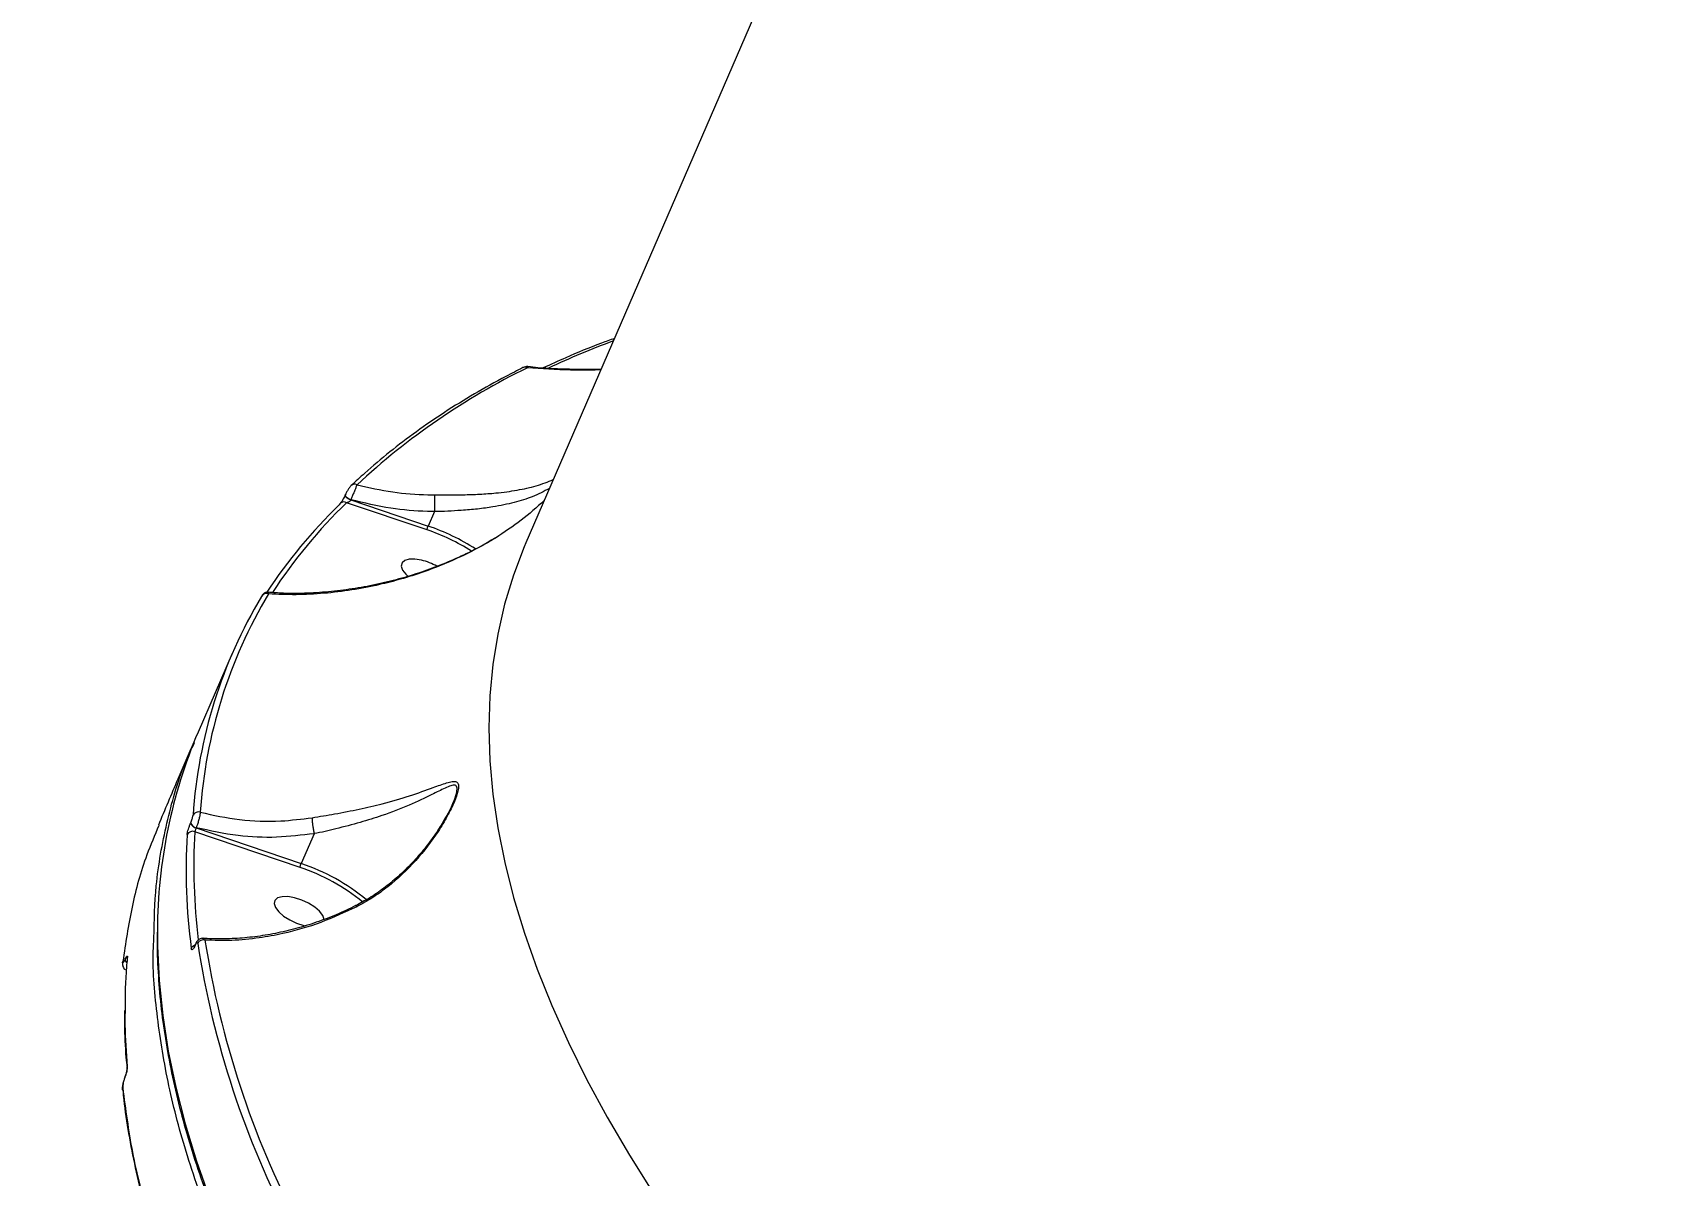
# Model space of a CAD drawing. Header units: millimetres. Extents: x -6521 to 6343, y -6174 to 4868.
# Drawn here: x -4544.1 to -4271, y -410.8 to -218.1 of the extents above; entities that cross this region are included whole.
import ezdxf

# ---------------------------------------------------------------- set-up
doc = ezdxf.new("R2010")
doc.units = ezdxf.units.MM
for name, color, linetype in [('DIKOM_ОБЪЕКТ', 7, 'Continuous'), ('DIKOM_РАЗМЕР_ЗОНА', 7, 'Continuous'), ('DIKOM_РАЗМЕР_ОБЪЕКТА', 7, 'Continuous')]:
    doc.layers.add(name, color=color, linetype=linetype)
doc.styles.add('style1', font='arial.ttf', dxfattribs={"width": 0.8})
doc.dimstyles.new('1-50', dxfattribs={"dimtxt": 300, "dimasz": 200, "dimexe": 100, "dimexo": 0, "dimgap": 100, "dimtad": 1, "dimtxsty": 'style1', "dimcen": 200, "dimclrd": 7, "dimclre": 7, "dimclrt": 7, "dimadec": 1, "dimazin": 2, "dimtfac": 1, "dimtmove": 0, "dimatfit": 2, "dimfxl": 0, "dimlwd": 25, "dimlwe": 18, "dimarcsym": 0})

# ---------------------------------------------------------------- blocks, each defined once
blk = doc.blocks.new('*D11')
at = {"layer": 'Defpoints', "color": 0, "transparency": 16777216}
for p in [(2818.82, 364.95), (-5102.52, -1661.02), (-5102.52, -4861.8)]:
    blk.add_point(p, dxfattribs=at)
at = {"layer": 'DIKOM_РАЗМЕР_ОБЪЕКТА', "color": 7, "lineweight": 18, "transparency": 16777216}
for p, q in [((2818.82, 364.95), (2818.82, -4961.8)), ((-5102.52, -1661.02), (-5102.52, -4961.8))]:
    blk.add_line(p, q, dxfattribs=at)
at = {"layer": 'DIKOM_РАЗМЕР_ОБЪЕКТА', "color": 7, "lineweight": 25, "transparency": 16777216}
blk.add_line((2618.82, -4861.8), (-4902.52, -4861.8), dxfattribs=at)
at = {"layer": 'DIKOM_РАЗМЕР_ОБЪЕКТА', "color": 7, "transparency": 16777216}
for points in [[(-4902.52, -4828.46), (-4902.52, -4895.13), (-5102.52, -4861.8)], [(2618.82, -4828.46), (2618.82, -4895.13), (2818.82, -4861.8)]]:
    blk.add_solid(points, dxfattribs=at)
at = {"layer": 'DIKOM_РАЗМЕР_ОБЪЕКТА', "color": 7, "transparency": 16777216, "insert": (-736, -4608.63), "char_height": 300, "attachment_point": 5, "style": 'style1'}
blk.add_mtext('7900', dxfattribs=at)
blk = doc.blocks.new('*D13')
at = {"layer": 'Defpoints', "color": 0, "transparency": 16777216}
for p in [(1683.24, 4867.99), (-4359.52, -3960.36), (6242.61, -3960.36)]:
    blk.add_point(p, dxfattribs=at)
at = {"layer": 'DIKOM_РАЗМЕР_ЗОНА', "color": 7, "lineweight": 18, "transparency": 16777216}
for p, q in [((1683.24, 4867.99), (6342.61, 4867.99)), ((-4359.52, -3960.36), (6342.61, -3960.36))]:
    blk.add_line(p, q, dxfattribs=at)
at = {"layer": 'DIKOM_РАЗМЕР_ЗОНА', "color": 7, "lineweight": 25, "transparency": 16777216}
blk.add_line((6242.61, 4667.99), (6242.61, -3760.36), dxfattribs=at)
at = {"layer": 'DIKOM_РАЗМЕР_ЗОНА', "color": 7, "transparency": 16777216}
for points in [[(6209.28, 4667.99), (6275.95, 4667.99), (6242.61, 4867.99)], [(6209.28, -3760.36), (6275.95, -3760.36), (6242.61, -3960.36)]]:
    blk.add_solid(points, dxfattribs=at)
at = {"layer": 'DIKOM_РАЗМЕР_ЗОНА', "color": 7, "transparency": 16777216, "insert": (5989.44, 630.24), "char_height": 300, "attachment_point": 5, "rotation": 90, "style": 'style1'}
blk.add_mtext('8850', dxfattribs=at)
blk = doc.blocks.new('*D14')
at = {"layer": 'Defpoints', "color": 0, "transparency": 16777216}
for p in [(4318.82, 257.45), (-6520.67, -1799.21), (4318.82, -6073.51)]:
    blk.add_point(p, dxfattribs=at)
at = {"layer": 'DIKOM_РАЗМЕР_ЗОНА', "color": 7, "lineweight": 18, "transparency": 16777216}
for p, q in [((4318.82, 257.45), (4318.82, -6173.51)), ((-6520.67, -1799.21), (-6520.67, -6173.51))]:
    blk.add_line(p, q, dxfattribs=at)
at = {"layer": 'DIKOM_РАЗМЕР_ЗОНА', "color": 7, "lineweight": 25, "transparency": 16777216}
blk.add_line((-6320.67, -6073.51), (4118.82, -6073.51), dxfattribs=at)
at = {"layer": 'DIKOM_РАЗМЕР_ЗОНА', "color": 7, "transparency": 16777216}
for points in [[(-6320.67, -6040.18), (-6320.67, -6106.84), (-6520.67, -6073.51)], [(4118.82, -6040.18), (4118.82, -6106.84), (4318.82, -6073.51)]]:
    blk.add_solid(points, dxfattribs=at)
at = {"layer": 'DIKOM_РАЗМЕР_ЗОНА', "color": 7, "transparency": 16777216, "insert": (-430.65, -5820.34), "char_height": 300, "attachment_point": 5, "style": 'style1'}
blk.add_mtext('10850', dxfattribs=at)

msp = doc.modelspace()

# ---------------------------------------------------------------- linework, layer by layer
at = {"layer": 'DIKOM_ОБЪЕКТ', "color": 7, "linetype": 'Continuous', "lineweight": 15}
for p, q in [((-4344.488, -35.263), (-4460.94, -304.155)), ((-4491.341, -296.046), (-4491.352, -296.073)), ((-4477.585, -301.983), (-4491.151, -297.404)), ((-4490.422, -296.912), (-4490.433, -296.939)), ((-4490.433, -296.939), (-4477.405, -301.337)), ((-4476.349, -298.898), (-4477.405, -301.337)), ((-4476.347, -298.891), (-4476.349, -298.898)), ((-4510.425, -322.801), (-4516.165, -336.055)), ((-4517.431, -351.423), (-4517.411, -351.378)), ((-4516.481, -352.176), (-4516.5, -352.222)), ((-4516.5, -352.222), (-4498.805, -358.235)), ((-4498.987, -358.881), (-4516.72, -352.854)), ((-4496.62, -353.189), (-4498.805, -358.235)), ((-4516.655, -371.992), (-4516.683, -372.058)), ((-4516.641, -371.877), (-4516.669, -371.943)), ((-4528.138, -374.237), (-4528.139, -374.244)), ((-4528.477, -394.137), (-4528.48, -394.143)), ((-4528.918, -396.433), (-4528.923, -396.396))]:
    msp.add_line(p, q, dxfattribs=at)
at = {"layer": 'DIKOM_ОБЪЕКТ', "color": 7, "linetype": 'Continuous', "lineweight": 15, "flags": 128}
for points in [[(-4492.202, -297.509), (-4492.295, -297.615), (-4492.381, -297.767)], [(-4490.433, -296.939), (-4490.658, -296.85), (-4490.869, -296.738), (-4491.055, -296.611), (-4491.204, -296.476), (-4491.309, -296.34), (-4491.362, -296.212), (-4491.361, -296.099), (-4491.352, -296.073)], [(-4490.422, -296.912), (-4490.646, -296.823), (-4490.857, -296.711), (-4491.043, -296.584), (-4491.193, -296.448), (-4491.297, -296.313), (-4491.351, -296.184), (-4491.349, -296.072), (-4491.341, -296.046)], [(-4460.94, -304.155), (-4461.231, -304.838), (-4463.045, -309.603), (-4464.53, -314.503), (-4465.685, -319.536), (-4466.511, -324.695), (-4467.005, -329.976), (-4467.167, -335.375), (-4466.997, -340.886), (-4466.496, -346.503), (-4465.663, -352.223), (-4464.5, -358.039), (-4463.007, -363.946), (-4461.186, -369.939), (-4459.039, -376.012), (-4456.568, -382.159), (-4453.774, -388.376), (-4450.661, -394.654), (-4447.232, -400.99), (-4443.489, -407.377), (-4439.436, -413.81)], [(-4478.502, -307.091), (-4479.635, -306.9), (-4480.614, -306.913), (-4481.36, -307.129), (-4481.813, -307.531), (-4481.935, -308.086), (-4481.717, -308.75), (-4481.176, -309.467), (-4480.832, -309.798)], [(-4499.902, -363.99), (-4501.036, -363.798), (-4502.015, -363.812), (-4502.761, -364.028), (-4503.213, -364.43), (-4503.335, -364.985), (-4503.117, -365.648), (-4502.576, -366.366), (-4501.757, -367.08), (-4500.725, -367.732), (-4499.565, -368.27), (-4498.37, -368.65), (-4498.056, -368.721)], [(-4494.934, -367.694), (-4494.937, -367.655), (-4495.155, -366.991), (-4495.695, -366.274), (-4496.515, -365.56), (-4497.547, -364.907), (-4498.707, -364.369), (-4499.902, -363.99)], [(-4523.008, -369.46), (-4522.995, -372.131), (-4522.725, -377.927), (-4522.125, -383.827), (-4521.195, -389.828), (-4519.936, -395.925), (-4518.35, -402.111), (-4516.436, -408.383), (-4514.198, -414.734)], [(-4528.139, -374.245), (-4528.128, -374.171), (-4528.078, -374.004)], [(-4516.667, -371.937), (-4516.682, -371.984), (-4516.683, -372.058)], [(-4516.641, -371.877), (-4516.654, -371.918), (-4516.655, -371.992)], [(-4528.892, -374.964), (-4528.883, -374.903), (-4528.834, -374.742)], [(-4528.48, -394.143), (-4528.481, -394.147), (-4528.481, -394.213)]]:
    msp.add_lwpolyline(points, dxfattribs=at)
at = {"layer": 'DIKOM_ОБЪЕКТ', "color": 7, "linetype": 'Continuous', "lineweight": 15}
for centre, radius, start, end in [((-4386.994, -427.085), 167.754, 110.66789, 114.71945), ((-4408.642, -381.202), 118.566, 116.04132, 132.92589), ((-4461.099, -275.361), 0.798, 59.53697, 115.28118), ((-4489.786, -295.162), 0.873, 63.10049, 131.96993), ((-4429.748, -360.825), 88.276, 134.07404, 146.82718), ((-4491.606, -298.163), 0.885, 59.07073, 132.32987), ((-4430.755, -361.41), 88.59, 134.07767, 146.47086), ((-4489.079, -335.607), 35.535, 57.74607, 71.12902), ((-4489.212, -335.915), 36.539, 57.22309, 71.1463), ((-4480.934, -316.814), 10.023, 60.1319, 75.95734), ((-4434.766, -355.573), 82.436, 149.07706, 176.18606), ((-4433.725, -355.045), 82.255, 149.07762, 176.18631), ((-4504.662, -313.613), 0.916, 65.93218, 153.92302), ((-4437.048, -369.666), 85.961, 156.98314, 179.86306), ((-4516.108, -350.545), 1.019, 72.26614, 153.44915), ((-4516.277, -351.02), 1.223, 199.26736, 259.45512), ((-4516.256, -350.974), 1.223, 199.28969, 259.43279), ((-4415.643, -359.259), 102.539, 176.69648, 187.43365), ((-4517.093, -353.812), 1.028, 68.72536, 153.27236), ((-4414.936, -358.746), 101.954, 176.68714, 186.95383), ((-4509.227, -389.879), 32.645, 50.44062, 71.71864), ((-4509.332, -390.132), 33.589, 50.14919, 71.7357), ((-4515.277, -372.161), 1.07, 75.89477, 153.63279), ((-4361.29, -347.131), 155.587, 188.87084, 207.5362), ((-4516.419, -372.942), 0.993, 106.65397, 155.1537), ((-4362.173, -347.641), 155.928, 188.87066, 207.53637), ((-4527.759, -374.384), 0.703, 179.20949, 234.34294), ((-4527.38, -392.741), 0.778, 156.54973, 186.13041), ((-4528.147, -396.314), 0.781, 156.61044, 186.01779)]:
    msp.add_arc(centre, radius, start, end, dxfattribs=at)
for points, knots in [([(-4349.341, 31.32), (-4349.352, 30.902), (-4349.414, 28.695), (-4349.234, 24.601), (-4348.787, 19.036), (-4348.021, 13.372), (-4346.966, 7.624), (-4345.616, 1.792), (-4343.972, -4.118), (-4342.036, -10.101), (-4339.81, -16.153), (-4337.294, -22.269), (-4334.492, -28.445), (-4331.406, -34.674), (-4328.037, -40.954), (-4324.389, -47.279), (-4320.464, -53.644), (-4316.265, -60.044), (-4311.796, -66.475), (-4307.06, -72.933), (-4302.061, -79.411), (-4296.803, -85.905), (-4291.289, -92.411), (-4285.523, -98.923), (-4279.511, -105.437), (-4273.257, -111.948), (-4266.765, -118.45), (-4260.04, -124.94), (-4253.088, -131.413), (-4245.913, -137.863), (-4238.522, -144.285), (-4230.918, -150.676), (-4223.11, -157.03), (-4215.101, -163.342), (-4206.898, -169.608), (-4198.509, -175.823), (-4189.937, -181.982), (-4181.191, -188.081), (-4172.276, -194.116), (-4163.2, -200.081), (-4153.969, -205.972), (-4144.59, -211.785), (-4135.07, -217.516), (-4125.417, -223.16), (-4115.637, -228.713), (-4105.737, -234.169), (-4096.842, -238.937), (-4091.224, -241.859), (-4088.976, -243.028)], [0, 0, 0, 0, 0.0051792, 0.0273901, 0.049613, 0.0718476, 0.0940928, 0.1163477, 0.1386106, 0.1608804, 0.1831555, 0.2054353, 0.2277182, 0.2500036, 0.2722903, 0.2945781, 0.3168663, 0.3391542, 0.3614419, 0.3837287, 0.4060148, 0.4282999, 0.450584, 0.4728671, 0.4951492, 0.5174301, 0.53971, 0.5619888, 0.5842668, 0.6065437, 0.6288196, 0.6510948, 0.6733692, 0.6956427, 0.7179154, 0.7401877, 0.7624591, 0.7847299, 0.8070002, 0.8292702, 0.8515394, 0.8738084, 0.896077, 0.9183454, 0.9406132, 0.9628807, 0.9851482, 1, 1, 1, 1]), ([(-4446.023, -269.712), (-4446.755, -269.977), (-4449.583, -271.001), (-4453.591, -272.655), (-4456.76, -274.113), (-4458.013, -274.689)], [0, 0, 0, 0, 0.1743495, 0.6735806, 1, 1, 1, 1]), ([(-4461.44, -274.64), (-4462.406, -275.132), (-4465.206, -276.558), (-4469.645, -279.044), (-4474.67, -282.146), (-4479.428, -285.408), (-4483.916, -288.826), (-4487.54, -291.877), (-4489.619, -293.814), (-4490.372, -294.516)], [0, 0, 0, 0, 0.0864554, 0.2506159, 0.4147415, 0.5788122, 0.7428159, 0.9067418, 1, 1, 1, 1]), ([(-4460.588, -274.463), (-4460.67, -274.457), (-4460.893, -274.44), (-4461.179, -274.516), (-4461.36, -274.611), (-4461.435, -274.65)], [0, 0, 0, 0, 0.2547513, 0.6933432, 1, 1, 1, 1]), ([(-4460.588, -274.472), (-4460.598, -274.481), (-4460.611, -274.495), (-4460.673, -274.629), (-4460.694, -274.673)], [0, 0, 0, 0, 0.6662416, 1, 1, 1, 1]), ([(-4448.314, -275.002), (-4448.739, -275.024), (-4450.455, -275.113), (-4454.606, -275.059), (-4458.274, -274.827), (-4460.694, -274.673)], [0, 0, 0, 0, 0.10079, 0.4067721, 1, 1, 1, 1]), ([(-4448.28, -274.924), (-4450.059, -274.936), (-4453.639, -274.961), (-4457.741, -274.78), (-4460.03, -274.53), (-4460.588, -274.469)], [0, 0, 0, 0, 0.4276906, 0.8606903, 1, 1, 1, 1]), ([(-4490.367, -294.518), (-4490.405, -294.554), (-4490.575, -294.712), (-4490.793, -295.028), (-4491.08, -295.505), (-4491.262, -295.861), (-4491.336, -296.041), (-4491.354, -296.084)], [0, 0, 0, 0, 0.0985824, 0.4321485, 0.6859706, 0.9231464, 1, 1, 1, 1]), ([(-4489.391, -294.384), (-4489.43, -294.476), (-4489.515, -294.673), (-4489.715, -295.156), (-4489.95, -295.735), (-4490.197, -296.348), (-4490.346, -296.723), (-4490.422, -296.912)], [0, 0, 0, 0, 0.1847864, 0.3988393, 0.601283, 0.7990386, 1, 1, 1, 1]), ([(-4489.391, -294.384), (-4487.394, -294.834), (-4483.478, -295.718), (-4479.054, -296.054), (-4476.695, -296.077), (-4476.32, -296.081)], [0, 0, 0, 0, 0.4665247, 0.9150094, 1, 1, 1, 1]), ([(-4476.32, -296.081), (-4474.713, -296.086), (-4472.105, -296.095), (-4468.686, -295.977), (-4465.565, -295.753), (-4462.321, -295.312), (-4458.989, -294.576), (-4457.244, -293.871), (-4456.325, -293.5)], [0, 0, 0, 0, 0.1907453, 0.3095398, 0.4310636, 0.6102611, 0.7948643, 1, 1, 1, 1]), ([(-4491.354, -296.075), (-4491.357, -296.084), (-4491.398, -296.183), (-4491.518, -296.432), (-4491.71, -296.789), (-4491.924, -297.14), (-4492.092, -297.38), (-4492.19, -297.497), (-4492.2, -297.506), (-4492.203, -297.509)], [0, 0, 0, 0, 0.0166767, 0.1881295, 0.3768968, 0.5794363, 0.7893477, 0.9257804, 1, 1, 1, 1]), ([(-4490.433, -296.939), (-4490.452, -296.975), (-4490.476, -297.02), (-4490.546, -297.109), (-4490.65, -297.206), (-4490.815, -297.308), (-4490.989, -297.378), (-4491.099, -297.396), (-4491.151, -297.404)], [0, 0, 0, 0, 0.1271378, 0.1626381, 0.3405376, 0.5454789, 0.7832802, 1, 1, 1, 1]), ([(-4476.349, -298.898), (-4476.737, -298.892), (-4479.193, -298.853), (-4483.962, -298.462), (-4488.191, -297.447), (-4490.422, -296.912)], [0, 0, 0, 0, 0.0814782, 0.5156586, 1, 1, 1, 1]), ([(-4456.98, -295.013), (-4457.897, -295.49), (-4459.618, -296.385), (-4462.882, -297.405), (-4466.011, -298.072), (-4469.056, -298.487), (-4472.309, -298.754), (-4474.824, -298.891), (-4476.347, -298.891), (-4476.347, -298.891)], [0, 0, 0, 0, 0.2070557, 0.3885647, 0.5742807, 0.6928407, 0.8136568, 0.9999417, 1, 1, 1, 1]), ([(-4476.32, -296.081), (-4476.32, -296.091), (-4476.32, -296.18), (-4476.323, -296.437), (-4476.327, -296.966), (-4476.334, -297.61), (-4476.341, -298.288), (-4476.345, -298.694), (-4476.347, -298.891)], [0, 0, 0, 0, 0.025982, 0.220283, 0.4178971, 0.6154988, 0.8131055, 1, 1, 1, 1]), ([(-4457.86, -297.045), (-4459.116, -298.174), (-4461.673, -300.472), (-4464.596, -302.386), (-4466.083, -303.359)], [0, 0, 0, 0, 0.4911409, 1, 1, 1, 1]), ([(-4477.585, -301.983), (-4477.585, -301.976), (-4477.585, -301.958), (-4477.579, -301.903), (-4477.56, -301.8), (-4477.519, -301.647), (-4477.465, -301.484), (-4477.425, -301.386), (-4477.405, -301.337)], [0, 0, 0, 0, 0.053612, 0.1413816, 0.3560419, 0.5707616, 0.7853232, 1, 1, 1, 1]), ([(-4466.159, -303.356), (-4466.703, -303.691), (-4468.288, -304.667), (-4471.068, -306.084), (-4474.5, -307.628), (-4478.109, -308.99), (-4481.867, -310.169), (-4485.746, -311.142), (-4489.711, -311.894), (-4493.736, -312.418), (-4497.769, -312.687), (-4501.353, -312.73), (-4503.535, -312.569), (-4504.417, -312.504)], [0, 0, 0, 0, 0.0458132, 0.1334485, 0.2239532, 0.3174546, 0.4139129, 0.5130596, 0.6143996, 0.7174992, 0.8229147, 0.9283814, 1, 1, 1, 1]), ([(-4466.083, -303.359), (-4466.374, -303.534), (-4467.838, -304.417), (-4470.547, -305.878), (-4475.553, -308.186), (-4480.606, -309.956), (-4485.97, -311.338), (-4490.282, -312.17), (-4494.99, -312.735), (-4499.685, -312.98), (-4502.754, -312.845), (-4504.289, -312.777)], [0, 0, 0, 0, 0.024297, 0.1222499, 0.2202164, 0.4215168, 0.5118846, 0.6322327, 0.7525906, 0.8762956, 1, 1, 1, 1]), ([(-4504.42, -312.52), (-4504.504, -312.518), (-4504.675, -312.513), (-4504.907, -312.593), (-4505.093, -312.704), (-4505.223, -312.822), (-4505.308, -312.923), (-4505.38, -313.023), (-4505.423, -313.096), (-4505.45, -313.142)], [0, 0, 0, 0, 0.1668597, 0.3355533, 0.4807391, 0.6018165, 0.7017198, 0.8122296, 1, 1, 1, 1]), ([(-4504.418, -312.535), (-4504.405, -312.53), (-4504.339, -312.501), (-4504.305, -312.626), (-4504.291, -312.756), (-4504.289, -312.777)], [0, 0, 0, 0, 0.1624484, 0.8658739, 1, 1, 1, 1]), ([(-4523.614, -370.746), (-4523.543, -367.805), (-4523.383, -361.155), (-4521.547, -351.371), (-4519.342, -343.316), (-4517.309, -338.984), (-4516.76, -337.812)], [0, 0, 0, 0, 0.250645, 0.5668711, 0.8828397, 1, 1, 1, 1]), ([(-4516.893, -337.754), (-4517.792, -339.827), (-4519.807, -344.476), (-4521.771, -349.173), (-4522.859, -351.775)], [0, 0, 0, 0, 0.445976, 1, 1, 1, 1]), ([(-4496.97, -350.498), (-4495.691, -350.288), (-4492.944, -349.837), (-4488.948, -349.059), (-4484.647, -348.051), (-4480.387, -346.806), (-4476.843, -345.532), (-4474.593, -344.689), (-4473.321, -344.362), (-4472.601, -344.376), (-4472.324, -344.737), (-4472.251, -345.275), (-4472.354, -346.119), (-4472.999, -347.929), (-4474.153, -350.264), (-4476.218, -353.683), (-4479.41, -357.853), (-4483.259, -361.502), (-4486.699, -364.003), (-4488.523, -365.006), (-4489.44, -365.509)], [0, 0, 0, 0, 0.0590577, 0.1267743, 0.1965308, 0.2899994, 0.3861944, 0.4527718, 0.4864328, 0.5209083, 0.5489149, 0.5542519, 0.5800476, 0.6152128, 0.6617352, 0.7094957, 0.8061409, 0.9056069, 0.9525556, 1, 1, 1, 1]), ([(-4473.266, -348.094), (-4473.256, -348.075), (-4472.95, -347.461), (-4472.632, -346.476), (-4472.507, -345.676), (-4472.58, -345.209), (-4472.864, -344.949), (-4473.582, -345.086), (-4474.851, -345.621), (-4477.069, -346.755), (-4480.542, -348.404), (-4484.657, -350.001), (-4488.856, -351.336), (-4492.711, -352.307), (-4495.372, -352.975), (-4496.618, -353.183), (-4496.619, -353.183)], [0, 0, 0, 0, 0.0017521, 0.0560211, 0.0945898, 0.1025553, 0.1449224, 0.1979335, 0.2530578, 0.361993, 0.5173084, 0.6763031, 0.7886119, 0.9035302, 0.9999447, 1, 1, 1, 1]), ([(-4515.798, -349.574), (-4515.809, -349.697), (-4515.831, -349.941), (-4515.952, -350.506), (-4516.124, -351.14), (-4516.311, -351.723), (-4516.432, -352.047), (-4516.481, -352.176)], [0, 0, 0, 0, 0.2142441, 0.4283272, 0.6427082, 0.8575833, 1, 1, 1, 1]), ([(-4515.798, -349.574), (-4513.604, -350.054), (-4509.157, -351.027), (-4502.763, -351.229), (-4498.719, -350.719), (-4496.97, -350.498)], [0, 0, 0, 0, 0.355857, 0.7214817, 1, 1, 1, 1]), ([(-4473.266, -348.094), (-4473.313, -348.207), (-4473.531, -348.724), (-4474.074, -349.794), (-4474.99, -351.413), (-4476.277, -353.418), (-4477.987, -355.726), (-4480.097, -358.159), (-4482.406, -360.42), (-4484.831, -362.394), (-4487.197, -364.03), (-4488.838, -364.904), (-4489.615, -365.319)], [0, 0, 0, 0, 0.0179267, 0.0821344, 0.1579595, 0.2574708, 0.3823099, 0.5140234, 0.6524911, 0.7764638, 0.8940114, 1, 1, 1, 1]), ([(-4522.771, -351.812), (-4523.473, -353.45), (-4525.37, -357.871), (-4527.47, -365.497), (-4528.379, -371.66), (-4528.834, -374.742)], [0, 0, 0, 0, 0.2272549, 0.6136271, 1, 1, 1, 1]), ([(-4518.011, -353.35), (-4518.001, -353.259), (-4517.979, -353.076), (-4517.873, -352.657), (-4517.727, -352.187), (-4517.571, -351.756), (-4517.47, -351.518), (-4517.431, -351.423)], [0, 0, 0, 0, 0.2150323, 0.4299784, 0.6447067, 0.8591932, 1, 1, 1, 1]), ([(-4517.411, -351.378), (-4517.384, -351.314), (-4517.317, -351.154), (-4517.212, -350.865), (-4517.114, -350.551), (-4517.043, -350.271), (-4517.027, -350.15), (-4517.019, -350.089)], [0, 0, 0, 0, 0.1423021, 0.3570914, 0.5715642, 0.7857014, 1, 1, 1, 1]), ([(-4516.5, -352.222), (-4516.514, -352.253), (-4516.548, -352.333), (-4516.603, -352.475), (-4516.658, -352.629), (-4516.701, -352.766), (-4516.714, -352.825), (-4516.72, -352.854)], [0, 0, 0, 0, 0.1407169, 0.3551698, 0.5699309, 0.7849042, 1, 1, 1, 1]), ([(-4496.62, -353.189), (-4498.719, -353.443), (-4502.968, -353.956), (-4509.702, -353.678), (-4514.145, -352.694), (-4516.481, -352.176)], [0, 0, 0, 0, 0.3165723, 0.64066, 1, 1, 1, 1]), ([(-4496.97, -350.498), (-4496.97, -350.517), (-4496.971, -350.59), (-4496.964, -350.812), (-4496.928, -351.25), (-4496.848, -351.882), (-4496.741, -352.564), (-4496.66, -352.977), (-4496.619, -353.183)], [0, 0, 0, 0, 0.0380842, 0.1491889, 0.3619022, 0.5746079, 0.787333, 1, 1, 1, 1]), ([(-4496.619, -353.183), (-4496.619, -353.184), (-4496.619, -353.186), (-4496.62, -353.188), (-4496.62, -353.189)], [0, 0, 0, 0, 0.622387, 1, 1, 1, 1]), ([(-4498.987, -358.881), (-4498.987, -358.872), (-4498.986, -358.854), (-4498.98, -358.798), (-4498.961, -358.699), (-4498.92, -358.546), (-4498.865, -358.382), (-4498.825, -358.284), (-4498.805, -358.235)], [0, 0, 0, 0, 0.070145, 0.1413819, 0.3560264, 0.5706495, 0.7854188, 1, 1, 1, 1]), ([(-4489.621, -365.306), (-4490.165, -365.585), (-4491.783, -366.413), (-4494.574, -367.554), (-4497.965, -368.733), (-4501.41, -369.665), (-4504.867, -370.35), (-4508.312, -370.791), (-4511.704, -370.952), (-4514.048, -370.95), (-4515.224, -370.829), (-4515.321, -370.819)], [0, 0, 0, 0, 0.0658076, 0.1956679, 0.3265822, 0.4584009, 0.5906639, 0.7226965, 0.8552606, 0.9880581, 1, 1, 1, 1]), ([(-4489.44, -365.509), (-4491.446, -366.442), (-4495.509, -368.33), (-4501.075, -369.921), (-4506.085, -370.843), (-4510.509, -371.272), (-4513.507, -371.173), (-4515.016, -371.123)], [0, 0, 0, 0, 0.2398761, 0.4858731, 0.639426, 0.8185497, 1, 1, 1, 1]), ([(-4489.595, -365.357), (-4489.592, -365.349), (-4489.583, -365.326), (-4489.518, -365.401), (-4489.46, -365.482), (-4489.44, -365.509)], [0, 0, 0, 0, 0.2760889, 0.7507823, 1, 1, 1, 1]), ([(-4381.667, -571.42), (-4384.933, -568.932), (-4393.734, -562.229), (-4407.418, -551.153), (-4422.46, -538.195), (-4436.738, -525.005), (-4450.182, -511.623), (-4462.719, -498.091), (-4474.074, -484.707), (-4484.236, -471.514), (-4493.221, -458.549), (-4501.175, -445.601), (-4508.024, -432.716), (-4513.719, -419.942), (-4518.125, -407.562), (-4521.295, -395.598), (-4523.133, -384.12), (-4523.899, -375.823), (-4523.656, -371.503), (-4523.614, -370.746)], [0, 0, 0, 0, 0.0369362, 0.0995097, 0.1621306, 0.224704, 0.2890948, 0.353538, 0.4179282, 0.4805014, 0.5431229, 0.6056959, 0.6700866, 0.7345298, 0.7989204, 0.8614936, 0.9241148, 0.9866879, 1, 1, 1, 1]), ([(-4523.048, -369.779), (-4523.06, -370.196), (-4523.122, -372.403), (-4522.941, -376.498), (-4522.495, -382.062), (-4521.729, -387.726), (-4520.674, -393.475), (-4519.323, -399.307), (-4517.679, -405.217), (-4515.744, -411.2), (-4513.517, -417.252), (-4511.002, -423.368), (-4508.2, -429.543), (-4505.113, -435.773), (-4501.744, -442.053), (-4498.096, -448.377), (-4494.171, -454.742), (-4489.973, -461.143), (-4485.504, -467.574), (-4480.768, -474.031), (-4475.769, -480.509), (-4470.51, -487.003), (-4464.996, -493.509), (-4459.231, -500.021), (-4453.219, -506.535), (-4446.964, -513.046), (-4440.472, -519.549), (-4433.748, -526.039), (-4426.795, -532.511), (-4419.621, -538.961), (-4412.229, -545.384), (-4404.626, -551.774), (-4396.817, -558.128), (-4388.808, -564.44), (-4380.606, -570.706), (-4372.216, -576.921), (-4363.645, -583.08), (-4354.898, -589.18), (-4345.984, -595.214), (-4336.907, -601.179), (-4327.676, -607.071), (-4318.298, -612.884), (-4308.778, -618.615), (-4299.124, -624.258), (-4289.345, -629.811), (-4279.445, -635.268), (-4270.549, -640.036), (-4264.931, -642.957), (-4262.684, -644.126)], [0, 0, 0, 0, 0.0051792, 0.02739, 0.049613, 0.0718476, 0.0940929, 0.1163474, 0.1386107, 0.1608804, 0.1831557, 0.2054352, 0.2277181, 0.2500033, 0.2722902, 0.2945779, 0.3168661, 0.3391541, 0.3614417, 0.3837285, 0.4060147, 0.4282999, 0.4505841, 0.4728672, 0.4951491, 0.5174302, 0.5397099, 0.5619888, 0.5842667, 0.6065434, 0.6288194, 0.6510947, 0.6733688, 0.6956425, 0.7179153, 0.7401874, 0.7624587, 0.7847297, 0.8070001, 0.82927, 0.8515392, 0.8738082, 0.8960769, 0.9183452, 0.9406129, 0.9628807, 0.9851479, 1, 1, 1, 1]), ([(-4515.325, -370.844), (-4515.377, -370.835), (-4515.541, -370.808), (-4515.805, -370.892), (-4516.073, -371.045), (-4516.296, -371.266), (-4516.484, -371.532), (-4516.591, -371.785), (-4516.646, -371.913)], [0, 0, 0, 0, 0.0795066, 0.2528986, 0.4102666, 0.5675247, 0.781216, 1, 1, 1, 1]), ([(-4515.324, -370.855), (-4515.281, -370.853), (-4515.155, -370.844), (-4515.071, -371.013), (-4515.016, -371.123)], [0, 0, 0, 0, 0.3469533, 1, 1, 1, 1]), ([(-4528.462, -374.374), (-4528.454, -374.358), (-4528.39, -374.215), (-4528.272, -373.984), (-4528.147, -373.811), (-4528.072, -373.8), (-4528.076, -373.936), (-4528.078, -374.004)], [0, 0, 0, 0, 0.0299139, 0.2618105, 0.5039452, 0.7520199, 1, 1, 1, 1]), ([(-4528.078, -374.004), (-4528.106, -374.306), (-4528.248, -375.817), (-4528.462, -378.681), (-4528.46, -381.309), (-4528.459, -382.687)], [0, 0, 0, 0, 0.1061893, 0.5309645, 1, 1, 1, 1]), ([(-4516.683, -372.058), (-4516.715, -372.127), (-4516.807, -372.332), (-4516.968, -372.597), (-4517.136, -372.759), (-4517.267, -372.751), (-4517.302, -372.6), (-4517.32, -372.525)], [0, 0, 0, 0, 0.1082838, 0.3204518, 0.5430805, 0.7715767, 1, 1, 1, 1]), ([(-4516.669, -371.936), (-4516.691, -371.986), (-4516.741, -372.104), (-4516.801, -372.209), (-4516.838, -372.261), (-4516.832, -372.254), (-4516.831, -372.253)], [0, 0, 0, 0, 0.2715019, 0.64576, 0.925904, 1, 1, 1, 1]), ([(-4516.236, -371.686), (-4516.248, -371.636), (-4516.273, -371.537), (-4516.359, -371.532), (-4516.469, -371.638), (-4516.573, -371.811), (-4516.634, -371.945), (-4516.655, -371.992)], [0, 0, 0, 0, 0.2288202, 0.4578055, 0.678519, 0.888325, 1, 1, 1, 1]), ([(-4528.889, -374.964), (-4528.893, -374.993), (-4528.91, -375.103), (-4528.908, -375.302), (-4528.84, -375.61), (-4528.674, -375.909), (-4528.486, -376.046), (-4528.389, -376.117)], [0, 0, 0, 0, 0.083346, 0.3256804, 0.5391241, 0.7623371, 1, 1, 1, 1]), ([(-4528.834, -374.742), (-4528.837, -374.808), (-4528.843, -374.941), (-4528.771, -374.93), (-4528.649, -374.759), (-4528.534, -374.533), (-4528.47, -374.392), (-4528.462, -374.374)], [0, 0, 0, 0, 0.2478536, 0.4958826, 0.7364755, 0.967021, 1, 1, 1, 1]), ([(-4528.544, -382.988), (-4528.555, -383.785), (-4528.592, -386.389), (-4528.452, -389.617), (-4528.201, -392.077), (-4528.142, -392.662)], [0, 0, 0, 0, 0.2519033, 0.8219476, 1, 1, 1, 1]), ([(-4528.459, -382.687), (-4528.479, -383.594), (-4528.549, -386.778), (-4528.284, -390.074), (-4528.094, -392.431)], [0, 0, 0, 0, 0.2847383, 1, 1, 1, 1]), ([(-4528.094, -392.431), (-4528.093, -392.451), (-4528.086, -392.555), (-4528.103, -392.814), (-4528.183, -393.253), (-4528.312, -393.746), (-4528.424, -394.057), (-4528.481, -394.213)], [0, 0, 0, 0, 0.0546066, 0.2913597, 0.5278074, 0.7639686, 1, 1, 1, 1]), ([(-4528.155, -392.815), (-4528.156, -392.813), (-4528.156, -392.808), (-4528.156, -392.861), (-4528.167, -392.98), (-4528.202, -393.201), (-4528.275, -393.519), (-4528.373, -393.858), (-4528.449, -394.056), (-4528.48, -394.136)], [0, 0, 0, 0, 0.0396518, 0.1337893, 0.2522166, 0.4197431, 0.6176331, 0.8450125, 1, 1, 1, 1]), ([(-4528.478, -394.144), (-4528.49, -394.173), (-4528.591, -394.421), (-4528.755, -394.953), (-4528.902, -395.689), (-4528.97, -396.127), (-4528.921, -396.373), (-4528.916, -396.396)], [0, 0, 0, 0, 0.0398948, 0.335522, 0.6308965, 0.9655461, 1, 1, 1, 1]), ([(-4528.481, -394.213), (-4528.537, -394.37), (-4528.65, -394.683), (-4528.779, -395.178), (-4528.858, -395.621), (-4528.874, -395.881), (-4528.865, -395.985), (-4528.864, -396.004)], [0, 0, 0, 0, 0.236381, 0.4729284, 0.7098766, 0.9468054, 1, 1, 1, 1]), ([(-4528.864, -396.004), (-4528.393, -399.606), (-4527.451, -406.811), (-4524.64, -418.061), (-4520.884, -429.595), (-4517.443, -437.522), (-4515.723, -441.486)], [0, 0, 0, 0, 0.2485967, 0.4971931, 0.7485964, 1, 1, 1, 1]), ([(-4528.835, -396.421), (-4528.787, -396.964), (-4528.573, -399.373), (-4527.897, -403.739), (-4526.8, -409.519), (-4525.385, -415.39), (-4523.683, -421.34), (-4521.691, -427.364), (-4519.391, -433.459), (-4517.419, -438.273), (-4516.116, -441.073), (-4515.778, -441.8)], [0, 0, 0, 0, 0.038014, 0.16852, 0.2992049, 0.4300342, 0.5609695, 0.6919727, 0.8230079, 0.9540256, 1, 1, 1, 1])]:
    msp.add_open_spline(points, degree=3, knots=knots, dxfattribs=at)

# ---------------------------------------------------------------- dimensions: what is measured, and where the dimension line sits
at = {"layer": 'DIKOM_РАЗМЕР_ЗОНА'}
dim = msp.add_linear_dim(base=(6242.612, -3960.361), p1=(1683.243, 4867.991), p2=(-4359.523, -3960.361), angle=90, text='8850', dimstyle='1-50', dxfattribs=at)
dim.commit()
dim.dimension.update_dxf_attribs({"geometry": '*D13', "text_midpoint": (6242.612, 630.237), "dimtype": 160})
dim = msp.add_linear_dim(base=(4318.818, -6073.511), p1=(-6520.672, -1799.212), p2=(4318.818, 257.446), text='10850', dimstyle='1-50', dxfattribs=at)
dim.commit()
dim.dimension.update_dxf_attribs({"geometry": '*D14', "text_midpoint": (-430.645, -6073.511), "dimtype": 160})
at = {"layer": 'DIKOM_РАЗМЕР_ОБЪЕКТА'}
dim = msp.add_linear_dim(base=(-5102.518, -4861.797), p1=(2818.818, 364.955), p2=(-5102.518, -1661.024), text='7900', dimstyle='1-50', dxfattribs=at)
dim.commit()
dim.dimension.update_dxf_attribs({"geometry": '*D11', "text_midpoint": (-736.001, -4861.797), "dimtype": 160})

doc.saveas('drawing.dxf')
